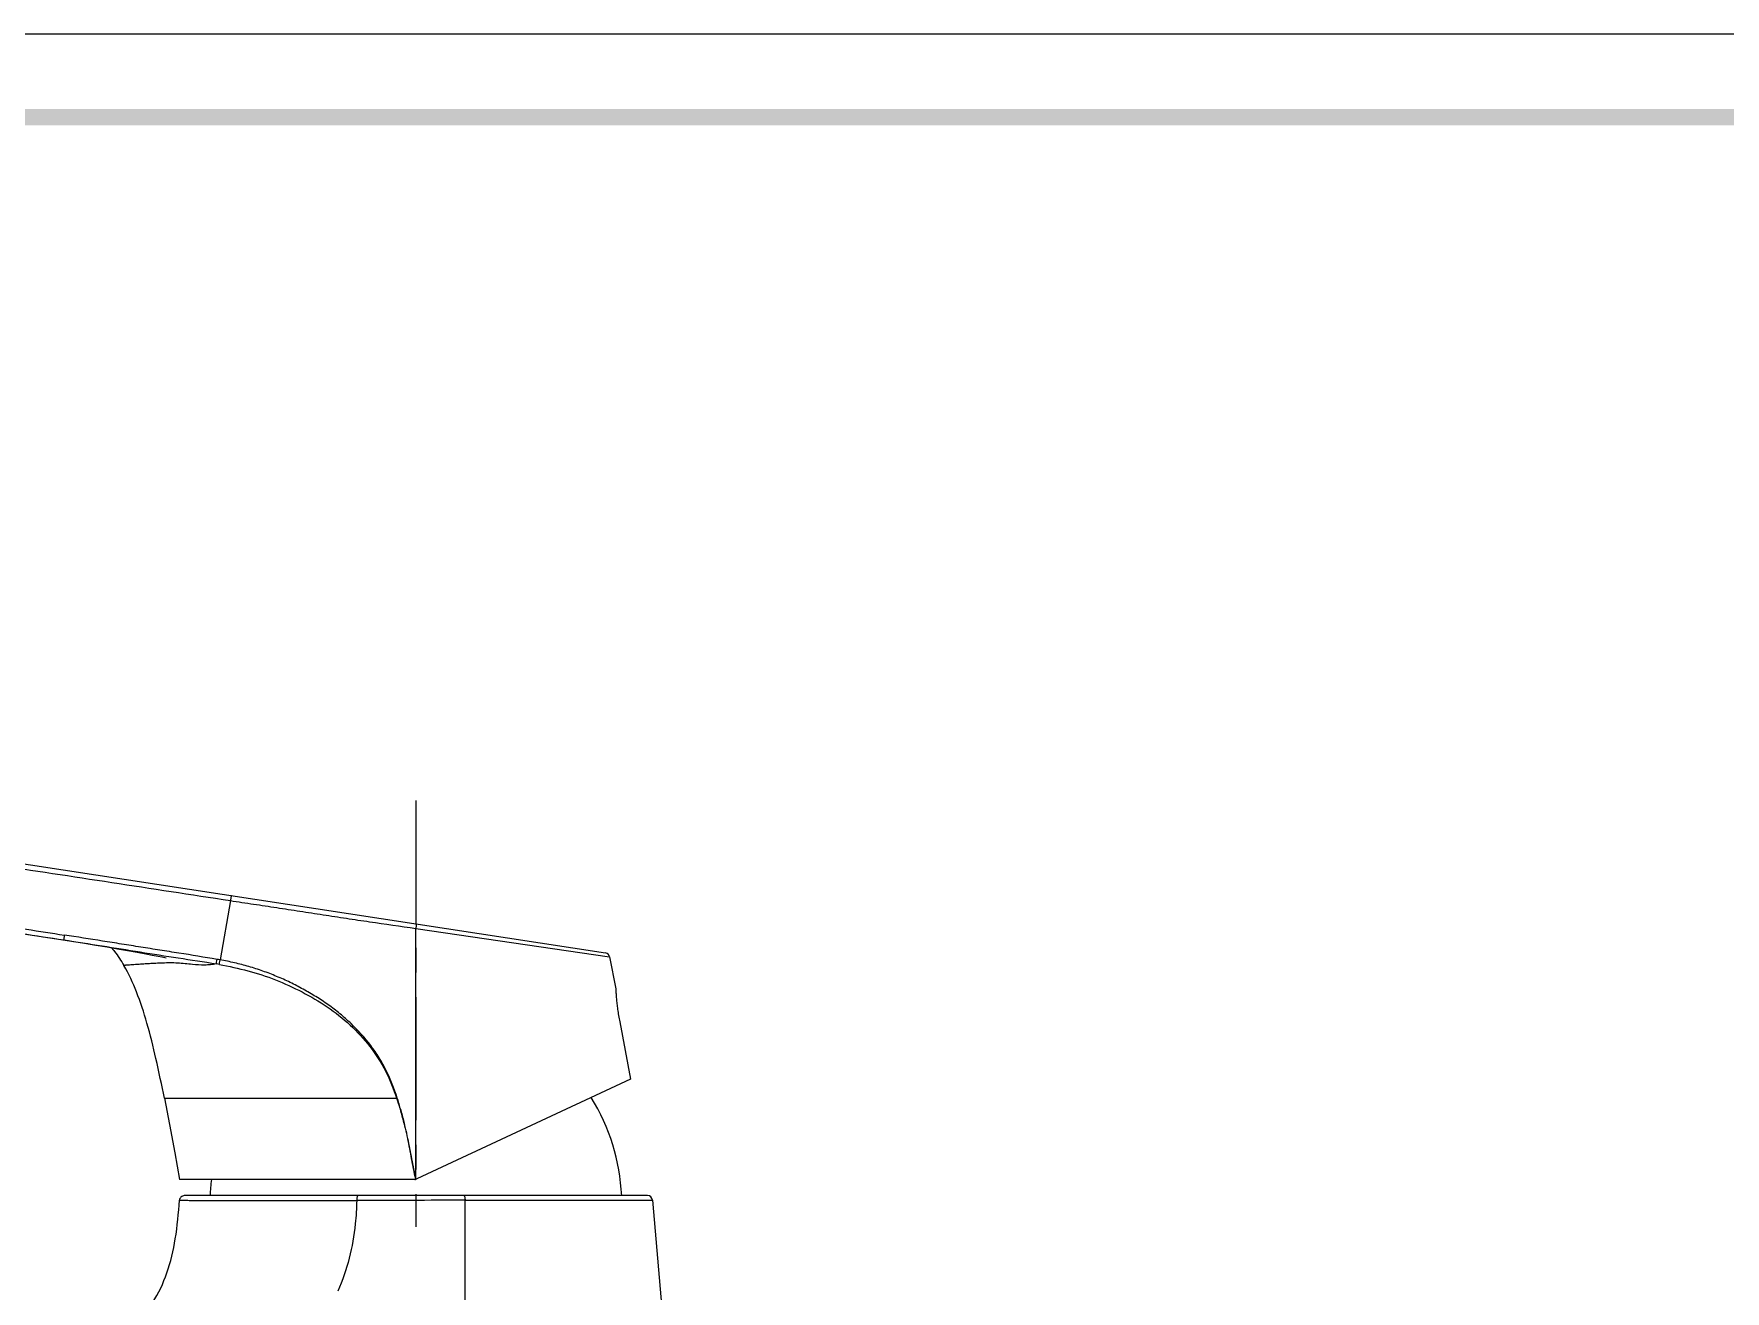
# Model space of a CAD drawing. Header units: millimetres. Extents: x 1091 to 1735, y 843 to 1297.
# Drawn here: x 1236 to 1407.8, y 1169.5 to 1297.2 of the extents above; entities that cross this region are included whole.
import ezdxf

# ---------------------------------------------------------------- set-up
doc = ezdxf.new("R2010")
doc.units = ezdxf.units.MM
doc.linetypes.add('CENTER', pattern=[2, 1.25, -0.25, 0.25, -0.25])
doc.layers.add('\\M+5B1EA\\M+5D7A2', color=1, linetype='Continuous')

msp = doc.modelspace()

# ---------------------------------------------------------------- linework, layer by layer
at = {"color": 7, "linetype": 'Continuous'}
for p, q in [((1169.44, 1222.89), (1294.04, 1203.86)), ((1255.93, 1209.17), (1254.88, 1203.14)), ((1232.45, 1206.17), (1239.59, 1205.07)), ((1239.01, 1205.17), (1239.01, 1205.16)), ((1239.59, 1205.07), (1241.11, 1204.83)), ((1241.11, 1204.83), (1242.27, 1204.65)), ((1274.77, 1180.85), (1274.77, 1206.33)), ((1274.77, 1206.33), (1294.46, 1203.46)), ((1242.27, 1204.65), (1243.39, 1204.46)), ((1243.39, 1204.46), (1244.45, 1204.28)), ((1244.45, 1204.28), (1245.47, 1204.1)), ((1245.47, 1204.1), (1246.44, 1203.93)), ((1246.44, 1203.93), (1247.35, 1203.76)), ((1247.35, 1203.76), (1247.99, 1203.63)), ((1247.99, 1203.63), (1248.59, 1203.52)), ((1248.59, 1203.52), (1248.95, 1203.45)), ((1248.95, 1203.45), (1249.27, 1203.38)), ((1249.27, 1203.38), (1249.4, 1203.35)), ((1294.46, 1203.46), (1295.08, 1200.19)), ((1295.48, 1196.84), (1296.59, 1191.02)), ((1296.59, 1191.02), (1274.87, 1180.89)), ((1249.22, 1189.08), (1249.74, 1186.43)), ((1249.22, 1189.08), (1249.22, 1189.08)), ((1249.22, 1189.08), (1249.22, 1189.08)), ((1249.22, 1189.08), (1272.82, 1189.08)), ((1249.74, 1186.43), (1250.29, 1183.53)), ((1250.29, 1183.53), (1250.29, 1183.52)), ((1250.29, 1183.53), (1250.77, 1180.84)), ((1274.66, 1180.84), (1250.77, 1180.84)), ((1274.77, 1180.85), (1274.77, 1180.86)), ((1274.77, 1180.86), (1274.77, 1180.85)), ((1298.31, 1179.19), (1251.24, 1179.19)), ((1279.77, 1178.72), (1298.81, 1178.73)), ((1298.81, 1178.73), (1300.53, 1158.64))]:
    msp.add_line(p, q, dxfattribs=at)
at = {"color": 2}
msp.add_lwpolyline([(1091.24, 1297.22), (1735.44, 1297.22), (1735.44, 843.46), (1091.24, 843.46)], close=True, dxfattribs=at)
at = {"ltscale": 0.5}
msp.add_lwpolyline([(1091.24, 1297.22), (1735.44, 1297.22), (1735.44, 843.46), (1091.24, 843.46)], close=True, dxfattribs=at)
at = {"color": 7, "linetype": 'Continuous'}
for centre, radius, start, end in [((1293.97, 1203.36), 0.5, 10.7807, 81.328), ((1280.87, 1164.44), 25.92, 107.9406, 108.0854), ((1274.77, 1178.16), 20.94, 2.8029, 31.6495), ((1274.77, 1178.16), 20.94, 172.6595, 177.1971), ((1274.66, 1181.34), 0.505, 269.9451, 278.4134), ((1274.66, 1181.33), 0.489, 278.4504, 282.5576), ((1298.31, 1178.69), 0.5, 4.9572, 90)]:
    msp.add_arc(centre, radius, start, end, dxfattribs=at)
at = {"color": 9, "linetype": 'Continuous'}
msp.add_arc((1281.73, -1644.81), 2823.53, 90.03985, 90.26319, dxfattribs=at)
at = {"color": 7, "linetype": 'Continuous'}
for points, knots in [([(1168.95, 1222.1), (1168.95, 1222.1), (1168.96, 1222.1), (1168.97, 1222.1), (1168.99, 1222.1), (1169.02, 1222.09), (1169.05, 1222.09), (1169.12, 1222.08), (1169.22, 1222.07), (1169.37, 1222.04), (1169.55, 1222.02), (1169.77, 1221.99), (1170.03, 1221.95), (1170.31, 1221.92), (1170.76, 1221.86), (1171.41, 1221.77), (1172.28, 1221.66), (1173.28, 1221.54), (1174.38, 1221.4), (1175.58, 1221.25), (1176.86, 1221.08), (1178.66, 1220.85), (1181, 1220.53), (1183.88, 1220.13), (1186.82, 1219.7), (1189.79, 1219.26), (1192.78, 1218.81), (1196.77, 1218.2), (1201.78, 1217.43), (1207.78, 1216.52), (1213.8, 1215.6), (1219.81, 1214.69), (1225.83, 1213.77), (1233.85, 1212.54), (1243.89, 1211.01), (1251.91, 1209.78), (1255.93, 1209.17)], [0, 0, 0, 0, 0.000046, 0.000183, 0.000412, 0.000734, 0.001151, 0.001663, 0.002977, 0.004684, 0.006788, 0.00929, 0.012191, 0.015489, 0.01918, 0.027724, 0.037766, 0.049223, 0.061943, 0.075741, 0.09041, 0.105748, 0.137824, 0.171052, 0.204915, 0.239126, 0.273518, 0.307992, 0.377031, 0.446141, 0.515308, 0.584516, 0.653746, 0.722984, 0.861466, 1, 1, 1, 1]), ([(1178.83, 1214.64), (1179.88, 1214.5), (1182.11, 1214.2), (1185.58, 1213.73), (1189.27, 1213.24), (1194.33, 1212.52), (1200.7, 1211.52), (1208.35, 1210.32), (1216.02, 1209.15), (1223.7, 1207.99), (1231.38, 1206.84), (1236.5, 1206.06), (1239.06, 1205.66)], [0, 0, 0, 0, 0.052271, 0.11083, 0.172461, 0.235514, 0.3627, 0.489983, 0.61737, 0.744887, 0.872448, 1, 1, 1, 1]), ([(1204.5, 1210.43), (1207.37, 1209.98), (1213.12, 1209.09), (1221.74, 1207.79), (1230.38, 1206.49), (1236.14, 1205.61), (1239.01, 1205.17)], [0, 0, 0, 0, 0.249647, 0.499671, 0.749851, 1, 1, 1, 1]), ([(1256.03, 1209.66), (1256.02, 1209.66), (1256.02, 1209.64), (1256.01, 1209.62), (1256, 1209.57), (1255.98, 1209.51), (1255.97, 1209.43), (1255.95, 1209.32), (1255.94, 1209.23), (1255.93, 1209.17)], [0, 0, 0, 0, 0.021635, 0.08298, 0.185006, 0.316316, 0.466289, 0.631071, 1, 1, 1, 1]), ([(1255.93, 1209.17), (1256.71, 1209.04), (1257.89, 1208.87), (1259.46, 1208.63), (1261.03, 1208.39), (1262.99, 1208.09), (1265.35, 1207.73), (1267.71, 1207.37), (1270.85, 1206.9), (1273.2, 1206.56), (1274.77, 1206.33)], [0, 0, 0, 0, 0.125115, 0.18761, 0.250074, 0.374999, 0.500039, 0.625279, 0.750638, 1, 1, 1, 1]), ([(1274.75, 1206.8), (1274.77, 1206.8), (1274.79, 1206.74), (1274.79, 1206.65), (1274.79, 1206.5), (1274.78, 1206.39), (1274.77, 1206.33)], [0, 0, 0, 0, 0.098955, 0.313087, 0.626966, 1, 1, 1, 1]), ([(1239.06, 1205.66), (1239.05, 1205.6), (1239.04, 1205.51), (1239.02, 1205.4), (1239.01, 1205.32), (1239.01, 1205.26), (1239.01, 1205.21), (1239.01, 1205.19), (1239.01, 1205.17), (1239.01, 1205.17)], [0, 0, 0, 0, 0.376862, 0.547411, 0.697317, 0.821218, 0.914798, 0.974602, 1, 1, 1, 1]), ([(1239.01, 1205.17), (1240.3, 1204.97), (1242.89, 1204.57), (1246.76, 1203.95), (1250.63, 1203.33), (1253.22, 1202.96), (1254.51, 1202.73)], [0, 0, 0, 0, 0.250013, 0.500009, 0.750021, 1, 1, 1, 1]), ([(1254.57, 1203.19), (1253.28, 1203.41), (1251.34, 1203.73), (1248.76, 1204.13), (1246.82, 1204.44), (1244.88, 1204.75), (1242.29, 1205.16), (1240.35, 1205.47), (1239.06, 1205.66)], [0, 0, 0, 0, 0.250069, 0.375081, 0.50008, 0.625069, 0.750051, 1, 1, 1, 1]), ([(1243.82, 1204.41), (1243.93, 1204.27), (1244.41, 1203.69), (1244.82, 1203.06), (1245.11, 1202.57)], [0, 0, 0, 0, 0.242387, 1, 1, 1, 1]), ([(1254.51, 1202.73), (1254.51, 1202.75), (1254.51, 1202.81), (1254.53, 1202.97), (1254.56, 1203.1), (1254.58, 1203.2)], [0, 0, 0, 0, 0.141209, 0.371788, 1, 1, 1, 1]), ([(1254.81, 1202.67), (1254.81, 1202.69), (1254.82, 1202.75), (1254.84, 1202.91), (1254.86, 1203.04), (1254.88, 1203.14)], [0, 0, 0, 0, 0.143866, 0.375001, 1, 1, 1, 1]), ([(1272.88, 1189.1), (1272.58, 1190.06), (1272.02, 1191.46), (1271.06, 1193.21), (1269.92, 1194.87), (1268.57, 1196.36), (1267.07, 1197.68), (1265.88, 1198.59), (1264.62, 1199.42), (1263.33, 1200.17), (1262, 1200.86), (1260.63, 1201.48), (1259.23, 1202.02), (1258.04, 1202.4), (1257.08, 1202.66), (1256.11, 1202.9), (1255.38, 1203.06), (1254.88, 1203.14)], [0, 0, 0, 0, 0.125064, 0.187639, 0.250229, 0.375283, 0.437856, 0.500384, 0.562863, 0.625326, 0.687756, 0.750185, 0.812617, 0.87504, 0.906275, 0.937526, 1, 1, 1, 1]), ([(1252.07, 1202.68), (1251.57, 1202.73), (1250.81, 1202.81), (1249.8, 1202.84), (1249.06, 1202.82), (1248.36, 1202.79), (1247.72, 1202.76), (1247.17, 1202.72), (1246.7, 1202.69), (1246.3, 1202.66), (1245.98, 1202.64), (1245.71, 1202.62), (1245.52, 1202.61), (1245.39, 1202.6), (1245.32, 1202.59), (1245.25, 1202.59), (1245.2, 1202.58), (1245.16, 1202.58), (1245.14, 1202.58), (1245.12, 1202.57), (1245.11, 1202.57), (1245.11, 1202.57), (1245.11, 1202.57), (1245.11, 1202.57)], [0, 0, 0, 0, 0.217125, 0.326451, 0.433914, 0.535936, 0.628287, 0.708145, 0.775342, 0.831471, 0.878166, 0.916416, 0.947068, 0.959666, 0.970486, 0.979567, 0.986944, 0.992653, 0.996727, 0.998157, 0.99918, 0.999795, 1, 1, 1, 1]), ([(1249.22, 1189.08), (1248.95, 1190.43), (1248.42, 1192.99), (1247.52, 1196.61), (1246.49, 1199.8), (1245.61, 1201.72), (1245.11, 1202.57)], [0, 0, 0, 0, 0.291217, 0.554242, 0.790133, 1, 1, 1, 1]), ([(1254.51, 1202.73), (1254.31, 1202.7), (1253.91, 1202.64), (1253.09, 1202.59), (1252.48, 1202.64), (1252.07, 1202.68)], [0, 0, 0, 0, 0.249118, 0.496719, 1, 1, 1, 1]), ([(1254.81, 1202.67), (1255.78, 1202.49), (1257.72, 1202.08), (1260.54, 1201.17), (1263.23, 1199.92), (1265.8, 1198.43), (1268.14, 1196.58), (1270.17, 1194.4), (1271.77, 1191.87), (1272.51, 1190.02), (1272.82, 1189.08)], [0, 0, 0, 0, 0.124816, 0.249479, 0.37421, 0.499123, 0.624264, 0.749512, 0.874742, 1, 1, 1, 1]), ([(1295.08, 1200.19), (1295.08, 1200.19), (1295.08, 1200.19), (1295.08, 1200.18), (1295.08, 1200.17), (1295.08, 1200.15), (1295.09, 1200.12), (1295.09, 1200.09), (1295.09, 1200.02), (1295.1, 1199.92), (1295.1, 1199.78), (1295.12, 1199.61), (1295.13, 1199.42), (1295.15, 1199.19), (1295.17, 1198.95), (1295.21, 1198.59), (1295.27, 1198.1), (1295.36, 1197.48), (1295.44, 1197.06), (1295.48, 1196.84)], [0, 0, 0, 0, 0.001212, 0.002724, 0.004838, 0.010863, 0.01927, 0.030043, 0.043167, 0.076317, 0.118365, 0.168933, 0.227522, 0.293549, 0.366398, 0.445313, 0.618172, 0.805557, 1, 1, 1, 1]), ([(1272.82, 1189.08), (1273.04, 1188.41), (1273.45, 1187.07), (1273.94, 1185.01), (1274.32, 1182.93), (1274.62, 1181.55), (1274.77, 1180.86)], [0, 0, 0, 0, 0.250049, 0.500048, 0.750038, 1, 1, 1, 1]), ([(1274.77, 1180.86), (1274.68, 1181.21), (1274.54, 1181.9), (1274.28, 1183.28), (1273.96, 1185.01), (1273.5, 1187.08), (1273.09, 1188.43), (1272.88, 1189.1)], [0, 0, 0, 0, 0.124982, 0.249968, 0.49996, 0.749964, 1, 1, 1, 1]), ([(1251.24, 1179.19), (1251.12, 1179.19), (1250.88, 1179.07), (1250.75, 1178.84), (1250.74, 1178.72)], [0, 0, 0, 0, 0.5, 1, 1, 1, 1]), ([(1268.9, 1179.19), (1268.88, 1179.19), (1268.83, 1179.13), (1268.78, 1178.97), (1268.76, 1178.81), (1268.76, 1178.69)], [0, 0, 0, 0, 0.116306, 0.334404, 1, 1, 1, 1]), ([(1233.52, 1165.41), (1234.1, 1165.35), (1235.25, 1165.22), (1236.96, 1165.05), (1238.63, 1164.89), (1240.27, 1164.79), (1241.84, 1164.79), (1243.34, 1164.96), (1244.52, 1165.3), (1245.39, 1165.71), (1246.21, 1166.24), (1247.14, 1167.1), (1248.42, 1168.8), (1249.61, 1171.38), (1250.43, 1174.91), (1250.66, 1177.41), (1250.74, 1178.72)], [0, 0, 0, 0, 0.06547, 0.130099, 0.193629, 0.255397, 0.314619, 0.371007, 0.425144, 0.451956, 0.479043, 0.534895, 0.593623, 0.717786, 0.85176, 1, 1, 1, 1])]:
    msp.add_open_spline(points, degree=3, knots=knots, dxfattribs=at)
for points in [[(1254.88, 1203.14), (1254.78, 1203.17), (1254.68, 1203.18), (1254.57, 1203.19)], [(1254.81, 1202.67), (1254.71, 1202.69), (1254.61, 1202.71), (1254.51, 1202.73)], [(1274.87, 1180.89), (1274.84, 1180.87), (1274.8, 1180.86), (1274.77, 1180.85)]]:
    msp.add_open_spline(points, degree=3, dxfattribs=at)
at = {"color": 9, "linetype": 'Continuous'}
for points, knots in [([(1279.67, 1179.19), (1279.68, 1179.19), (1279.72, 1179.13), (1279.74, 1179.04), (1279.76, 1178.89), (1279.77, 1178.78), (1279.77, 1178.72)], [0, 0, 0, 0, 0.105336, 0.319782, 0.63101, 1, 1, 1, 1]), ([(1250.74, 1178.72), (1250.74, 1178.72), (1250.75, 1178.72), (1250.77, 1178.72), (1250.79, 1178.72), (1250.83, 1178.72), (1250.88, 1178.72), (1250.96, 1178.72), (1251.08, 1178.72), (1251.27, 1178.72), (1251.49, 1178.72), (1251.75, 1178.71), (1252.05, 1178.71), (1252.39, 1178.71), (1252.92, 1178.71), (1253.67, 1178.71), (1254.68, 1178.7), (1255.83, 1178.7), (1257.1, 1178.7), (1258.49, 1178.69), (1259.99, 1178.69), (1262.19, 1178.69), (1265.12, 1178.69), (1267.52, 1178.69), (1268.76, 1178.69)], [0, 0, 0, 0, 0.000285, 0.001138, 0.002559, 0.004546, 0.007098, 0.010212, 0.01812, 0.028253, 0.040595, 0.05513, 0.071842, 0.090711, 0.111698, 0.159846, 0.215929, 0.279587, 0.350422, 0.427903, 0.511463, 0.600536, 0.792903, 1, 1, 1, 1]), ([(1268.76, 1178.69), (1268.75, 1177.9), (1268.63, 1175.93), (1268.08, 1172.82), (1267.32, 1170.57), (1266.85, 1169.49)], [0, 0, 0, 0, 0.250092, 0.62507, 1, 1, 1, 1])]:
    msp.add_open_spline(points, degree=3, knots=knots, dxfattribs=at)
msp.add_open_spline([(1279.77, 1157.92), (1279.77, 1164.85), (1279.82, 1171.79), (1279.77, 1178.72)], degree=3, dxfattribs=at)
at = {"color": 5, "ltscale": 40}
msp.add_trace([(1099.71, 1289.58), (1099.71, 1287.93), (1726.97, 1289.58), (1726.97, 1287.93)], dxfattribs=at)
at = {"layer": '\\M+5B1EA\\M+5D7A2', "linetype": 'CENTER', "ltscale": 10}
msp.add_line((1274.77, 1219.35), (1274.77, 1176.01), dxfattribs=at)

doc.saveas('drawing.dxf')
